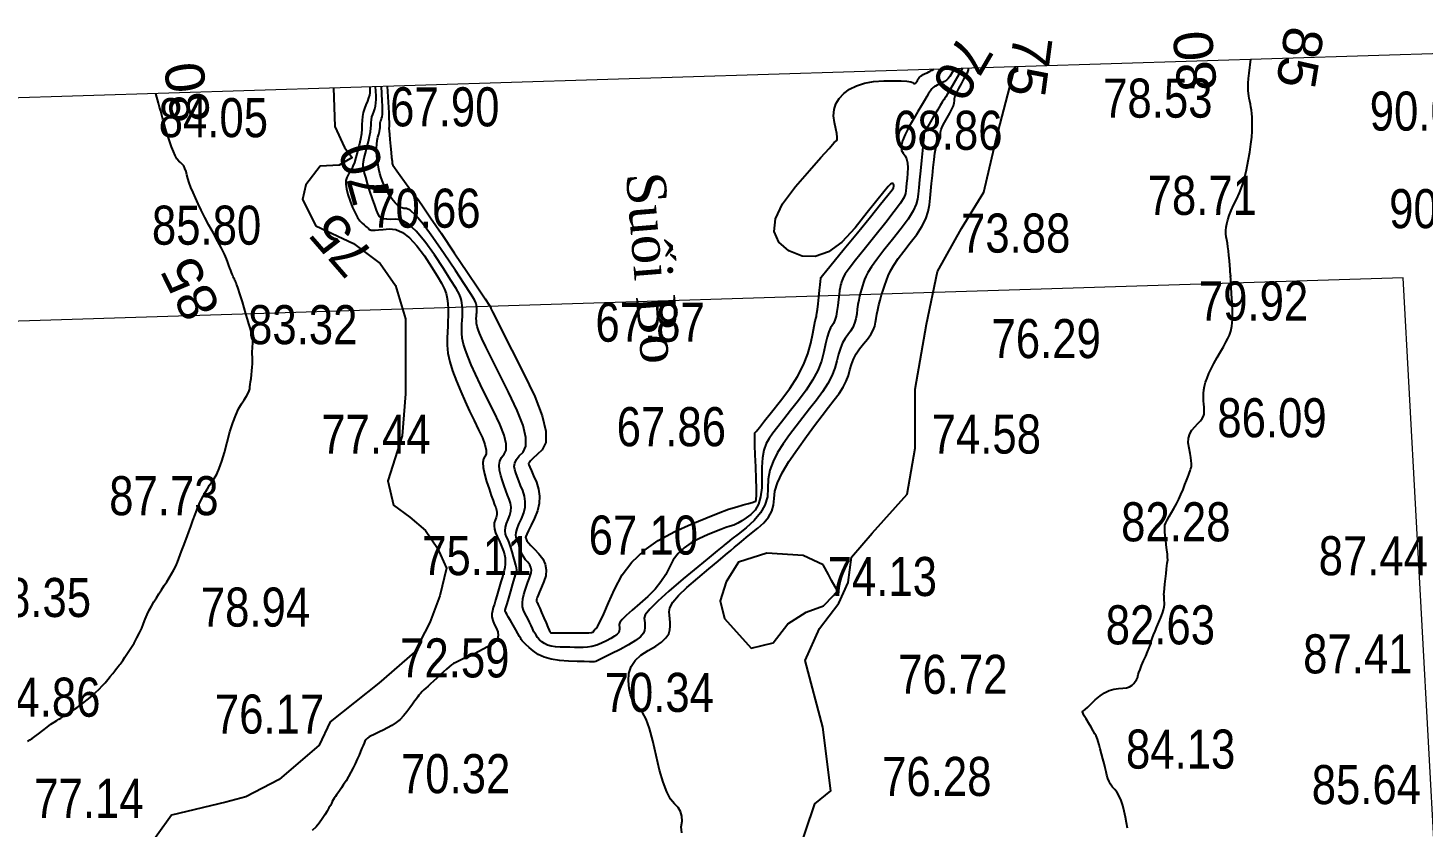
# Model space of a CAD drawing. Header units: metres. Extents: x 429565 to 431255, y 2472510 to 2473324.
# Drawn here: x 429642.4 to 429767.3, y 2473252.3 to 2473323.9 of the extents above; entities that cross this region are included whole.
import ezdxf
from ezdxf.enums import TextEntityAlignment as Align

# ---------------------------------------------------------------- set-up
doc = ezdxf.new("R2010")
doc.units = ezdxf.units.M
for name, color, linetype in [('Docao', 7, 'Continuous'), ('Ghichu', 7, 'Continuous'), ('hanh nha', 6, 'Continuous'), ('MHBS_DongMuc', 3, 'Continuous'), ('thuyhe', 4, 'Continuous')]:
    doc.layers.add(name, color=color, linetype=linetype)
doc.layers.add('PLine_74', color=74, linetype='Continuous', lineweight=0)
doc.styles.add('ghichu', font='times.ttf', dxfattribs={"height": 1.5})
doc.styles.get("Standard").update_dxf_attribs({"font": 'arial.ttf'})
doc.linetypes.add('DUONG_MEP_NUOC', pattern='A,0.2,[130,ltypeshp.shx,S=0.15,R=0,X=0,Y=0.15],0.05,[130,ltypeshp.shx,S=0.15,R=0,X=0,Y=0.15],1', length=1.25)

# ---------------------------------------------------------------- blocks, each defined once
blk = doc.blocks.new('A$Ce915ad33')
at = {"layer": 'Ghichu', "color": 8}
blk.add_lwpolyline([(429695.9, 2473311, 0, 0, 0), (429695.62, 2473314.49, 2, 0, 0), (429695.34, 2473317.99, 0, 0, 0)], format="xyseb", dxfattribs=at)
at = {"layer": 'MHBS_DongMuc', "color": 8}
for points, elevation in [([(429673.03, 2473318.6), (429673.04, 2473318.07), (429673, 2473317.86), (429672.93, 2473317.61), (429672.83, 2473317.32), (429672.69, 2473317), (429672.56, 2473316.65), (429672.45, 2473316.29), (429672.38, 2473315.94), (429672.34, 2473315.58), (429672.33, 2473315.22), (429672.32, 2473314.83), (429672.28, 2473314.4), (429672.2, 2473313.92), (429672.09, 2473313.39), (429671.94, 2473312.81), (429671.78, 2473312.26), (429671.65, 2473311.82), (429671.53, 2473311.49), (429671.44, 2473311.27), (429671.37, 2473311.16), (429671.31, 2473311.09), (429671.24, 2473310.98), (429671.16, 2473310.84), (429671.07, 2473310.67), (429670.97, 2473310.47), (429670.9, 2473310.21), (429670.89, 2473309.87), (429670.95, 2473309.45), (429671.08, 2473308.95), (429671.27, 2473308.37), (429671.49, 2473307.79), (429671.71, 2473307.31), (429671.92, 2473306.91), (429672.14, 2473306.61), (429672.35, 2473306.39), (429672.54, 2473306.23), (429672.69, 2473306.1), (429672.81, 2473306), (429672.89, 2473305.93), (429672.93, 2473305.88), (429672.96, 2473305.85), (429673, 2473305.82), (429673.05, 2473305.8), (429673.1, 2473305.78), (429673.16, 2473305.76), (429673.28, 2473305.75), (429673.5, 2473305.76), (429673.82, 2473305.78), (429674.24, 2473305.81), (429674.77, 2473305.87), (429675.35, 2473305.82), (429675.96, 2473305.55), (429676.59, 2473305.07), (429677.25, 2473304.37), (429677.93, 2473303.45), (429678.56, 2473302.49), (429679.06, 2473301.68), (429679.45, 2473301.01), (429679.71, 2473300.48), (429679.86, 2473300.1), (429679.93, 2473299.78), (429679.99, 2473299.46), (429680.03, 2473299.13), (429680.05, 2473298.79), (429680.06, 2473298.44), (429680.05, 2473298.07), (429680.03, 2473297.64), (429680.01, 2473297.17), (429679.98, 2473296.65), (429679.95, 2473296.08), (429679.95, 2473295.45), (429680.03, 2473294.75), (429680.2, 2473293.98), (429680.45, 2473293.15), (429680.79, 2473292.24), (429681.18, 2473291.32), (429681.57, 2473290.42), (429681.96, 2473289.55), (429682.36, 2473288.71), (429682.76, 2473287.89), (429683.11, 2473287.16), (429683.34, 2473286.55), (429683.46, 2473286.07), (429683.46, 2473285.71), (429683.34, 2473285.49), (429683.21, 2473285.27), (429683.16, 2473284.94), (429683.19, 2473284.49), (429683.3, 2473283.94), (429683.49, 2473283.26), (429683.72, 2473282.59), (429683.91, 2473282.01), (429684.07, 2473281.54), (429684.2, 2473281.17), (429684.31, 2473280.91), (429684.38, 2473280.69), (429684.41, 2473280.47), (429684.4, 2473280.25), (429684.34, 2473280.03), (429684.25, 2473279.8), (429684.17, 2473279.55), (429684.15, 2473279.28), (429684.18, 2473278.99), (429684.28, 2473278.66), (429684.43, 2473278.32), (429684.61, 2473277.96), (429684.76, 2473277.62), (429684.89, 2473277.3), (429685, 2473277), (429685.08, 2473276.71), (429685.14, 2473276.42), (429685.16, 2473276.14), (429685.16, 2473275.85), (429685.12, 2473275.56), (429685.05, 2473275.27), (429684.96, 2473274.96), (429684.87, 2473274.62), (429684.76, 2473274.25), (429684.64, 2473273.85), (429684.52, 2473273.42), (429684.4, 2473273), (429684.29, 2473272.61), (429684.18, 2473272.26), (429684.09, 2473271.95), (429684.01, 2473271.67), (429683.96, 2473271.41), (429683.97, 2473271.12), (429684.04, 2473270.81), (429684.16, 2473270.48), (429684.35, 2473270.13), (429684.5, 2473269.78), (429684.53, 2473269.45), (429684.45, 2473269.16), (429684.26, 2473268.89), (429683.95, 2473268.65), (429683.57, 2473268.43), (429683.19, 2473268.22), (429682.79, 2473268.01), (429682.39, 2473267.82), (429681.99, 2473267.64), (429681.6, 2473267.47), (429681.26, 2473267.31), (429680.97, 2473267.17), (429680.73, 2473267.05), (429680.53, 2473266.94), (429680.35, 2473266.82), (429680.14, 2473266.66), (429679.89, 2473266.45), (429679.62, 2473266.21), (429679.32, 2473265.92), (429679.02, 2473265.63), (429678.74, 2473265.37), (429678.48, 2473265.13), (429678.26, 2473264.93), (429678.05, 2473264.75), (429677.87, 2473264.59), (429677.71, 2473264.43), (429677.56, 2473264.27), (429677.43, 2473264.11), (429677.32, 2473263.96), (429677.2, 2473263.78), (429677.04, 2473263.56), (429676.85, 2473263.29), (429676.62, 2473262.98), (429676.35, 2473262.62), (429676.06, 2473262.26), (429675.74, 2473261.94), (429675.39, 2473261.65), (429675.02, 2473261.4), (429674.62, 2473261.18), (429674.23, 2473260.99), (429673.89, 2473260.83), (429673.6, 2473260.69), (429673.35, 2473260.57), (429673.15, 2473260.47), (429672.98, 2473260.38), (429672.84, 2473260.27), (429672.71, 2473260.13), (429672.6, 2473259.98), (429672.52, 2473259.81), (429672.43, 2473259.61), (429672.33, 2473259.36), (429672.21, 2473259.07), (429672.07, 2473258.74), (429671.91, 2473258.37), (429671.73, 2473257.97), (429671.54, 2473257.59), (429671.35, 2473257.2), (429671.13, 2473256.82), (429670.91, 2473256.45), (429670.69, 2473256.1), (429670.5, 2473255.8), (429670.33, 2473255.55), (429670.18, 2473255.34), (429670.05, 2473255.17), (429669.95, 2473255.03), (429669.85, 2473254.88), (429669.75, 2473254.73), (429669.67, 2473254.58), (429669.6, 2473254.42), (429669.51, 2473254.24), (429669.38, 2473254.01), (429669.22, 2473253.73), (429669.02, 2473253.4), (429668.78, 2473253.03), (429668.51, 2473252.65), (429668.22, 2473252.31), (429667.89, 2473252)], 71), ([(429700.96, 2473251.79), (429700.91, 2473252.32), (429700.99, 2473252.82), (429700.96, 2473253.27), (429700.84, 2473253.69), (429700.63, 2473254.06), (429700.31, 2473254.39), (429699.96, 2473254.8), (429699.61, 2473255.45), (429699.29, 2473256.31), (429698.97, 2473257.4), (429698.67, 2473258.72), (429698.37, 2473260.03), (429698.07, 2473261.11), (429697.76, 2473261.96), (429697.44, 2473262.57), (429697.11, 2473262.95), (429696.81, 2473263.26), (429696.56, 2473263.66), (429696.38, 2473264.15), (429696.25, 2473264.72), (429696.18, 2473265.39), (429696.22, 2473266.06), (429696.42, 2473266.67), (429696.77, 2473267.22), (429697.28, 2473267.7), (429697.95, 2473268.12), (429698.62, 2473268.5), (429699.15, 2473268.87), (429699.54, 2473269.24), (429699.79, 2473269.6), (429699.89, 2473269.95), (429699.91, 2473270.29), (429699.92, 2473270.62), (429699.9, 2473270.95), (429699.87, 2473271.27), (429699.82, 2473271.58), (429699.88, 2473271.94), (429700.16, 2473272.43), (429700.67, 2473273.03), (429701.41, 2473273.75), (429702.39, 2473274.59), (429703.38, 2473275.42), (429704.21, 2473276.11), (429704.87, 2473276.67), (429705.36, 2473277.08), (429705.68, 2473277.36), (429705.95, 2473277.59), (429706.29, 2473277.88), (429706.71, 2473278.22), (429707.2, 2473278.61), (429707.77, 2473279.06), (429708.31, 2473279.54), (429708.73, 2473280.05), (429709.02, 2473280.58), (429709.18, 2473281.14), (429709.22, 2473281.72), (429709.29, 2473282.37), (429709.53, 2473283.14), (429709.94, 2473284.03), (429710.53, 2473285.03), (429711.3, 2473286.15), (429712.11, 2473287.27), (429712.85, 2473288.27), (429713.51, 2473289.16), (429714.09, 2473289.92), (429714.6, 2473290.56), (429715.03, 2473291.14), (429715.39, 2473291.7), (429715.67, 2473292.23), (429715.88, 2473292.75), (429716.01, 2473293.25), (429716.14, 2473293.74), (429716.32, 2473294.21), (429716.57, 2473294.68), (429716.87, 2473295.13), (429717.23, 2473295.57), (429717.59, 2473296), (429717.87, 2473296.41), (429718.09, 2473296.8), (429718.23, 2473297.17), (429718.3, 2473297.51), (429718.35, 2473297.86), (429718.41, 2473298.24), (429718.49, 2473298.64), (429718.59, 2473299.06), (429718.71, 2473299.5), (429718.84, 2473299.96), (429718.97, 2473300.4), (429719.12, 2473300.83), (429719.27, 2473301.25), (429719.42, 2473301.67), (429719.63, 2473302.11), (429719.93, 2473302.63), (429720.33, 2473303.22), (429720.82, 2473303.88), (429721.41, 2473304.62), (429721.98, 2473305.38), (429722.44, 2473306.1), (429722.79, 2473306.79), (429723.02, 2473307.43), (429723.14, 2473308.04), (429723.2, 2473308.64), (429723.26, 2473309.28), (429723.32, 2473309.95), (429723.39, 2473310.65), (429723.47, 2473311.39), (429723.54, 2473312.08), (429723.62, 2473312.65), (429723.71, 2473313.1), (429723.81, 2473313.42), (429723.91, 2473313.62), (429724, 2473313.77), (429724.06, 2473313.91), (429724.1, 2473314.06), (429724.12, 2473314.2), (429724.11, 2473314.35), (429724.12, 2473314.53), (429724.18, 2473314.77), (429724.3, 2473315.07), (429724.48, 2473315.42), (429724.72, 2473315.83), (429724.96, 2473316.24), (429725.14, 2473316.6), (429725.27, 2473316.91), (429725.34, 2473317.16), (429725.36, 2473317.35), (429725.37, 2473317.55), (429725.44, 2473317.8), (429725.57, 2473318.1), (429725.75, 2473318.46), (429725.98, 2473318.88), (429726.21, 2473319.28), (429726.39, 2473319.61), (429726.52, 2473319.86), (429726.6, 2473320.03), (429726.62, 2473320.13), (429726.62, 2473320.28)], 71), ([(429726.09, 2473320.26), (429724.98, 2473318.37), (429724.75, 2473317.98), (429724.59, 2473317.7), (429724.48, 2473317.53), (429724.44, 2473317.47), (429724.44, 2473317.47), (429724.43, 2473317.46), (429724.43, 2473317.46), (429724.42, 2473317.46), (429724.42, 2473317.46), (429724.38, 2473317.4), (429724.27, 2473317.22), (429724.09, 2473316.93), (429723.85, 2473316.52), (429723.53, 2473315.99), (429723.22, 2473315.46), (429722.97, 2473315.05), (429722.79, 2473314.75), (429722.69, 2473314.57), (429722.65, 2473314.51), (429722.64, 2473314.5), (429722.64, 2473314.49), (429722.64, 2473314.49), (429722.64, 2473314.48), (429722.64, 2473314.48), (429722.63, 2473314.38), (429722.61, 2473314.08), (429722.56, 2473313.59), (429722.49, 2473312.9), (429722.4, 2473312.01), (429722.31, 2473311.08), (429722.23, 2473310.27), (429722.16, 2473309.58), (429722.11, 2473309), (429722.06, 2473308.54), (429721.94, 2473308.08), (429721.66, 2473307.49), (429721.21, 2473306.76), (429720.6, 2473305.91), (429719.83, 2473304.93), (429719.05, 2473303.96), (429718.42, 2473303.14), (429717.93, 2473302.48), (429717.6, 2473301.98), (429717.42, 2473301.62), (429717.32, 2473301.35), (429717.22, 2473301.06), (429717.12, 2473300.77), (429717.03, 2473300.47), (429716.94, 2473300.17), (429716.86, 2473299.84), (429716.79, 2473299.49), (429716.72, 2473299.11), (429716.66, 2473298.7), (429716.61, 2473298.26), (429716.54, 2473297.83), (429716.42, 2473297.42), (429716.27, 2473297.05), (429716.07, 2473296.71), (429715.82, 2473296.39), (429715.57, 2473296.06), (429715.35, 2473295.66), (429715.15, 2473295.2), (429714.98, 2473294.66), (429714.84, 2473294.05), (429714.67, 2473293.4), (429714.4, 2473292.72), (429714.03, 2473292.02), (429713.56, 2473291.29), (429713, 2473290.53), (429712.39, 2473289.77), (429711.79, 2473288.99), (429711.2, 2473288.21), (429710.61, 2473287.43), (429710.04, 2473286.63), (429709.52, 2473285.84), (429709.13, 2473285.04), (429708.85, 2473284.25), (429708.7, 2473283.45), (429708.67, 2473282.66), (429708.62, 2473281.89), (429708.4, 2473281.14), (429708.01, 2473280.43), (429707.45, 2473279.75), (429706.73, 2473279.11), (429706.01, 2473278.54), (429705.44, 2473278.1), (429705.04, 2473277.78), (429704.79, 2473277.59), (429704.71, 2473277.53), (429704.56, 2473277.4), (429704.12, 2473277.04), (429703.4, 2473276.44), (429702.39, 2473275.6), (429701.09, 2473274.52), (429699.79, 2473273.43), (429698.8, 2473272.53), (429698.09, 2473271.82), (429697.69, 2473271.32), (429697.58, 2473271.01), (429697.61, 2473270.8), (429697.64, 2473270.59), (429697.65, 2473270.37), (429697.64, 2473270.14), (429697.63, 2473269.91), (429697.52, 2473269.65), (429697.25, 2473269.35), (429696.81, 2473269.01), (429696.2, 2473268.63), (429695.43, 2473268.21), (429694.65, 2473267.81), (429694.03, 2473267.5), (429693.57, 2473267.28), (429693.27, 2473267.14), (429693.13, 2473267.1), (429692.99, 2473267.1), (429692.69, 2473267.11), (429692.22, 2473267.12), (429691.6, 2473267.14), (429690.82, 2473267.16), (429690, 2473267.21), (429689.28, 2473267.33), (429688.65, 2473267.51), (429688.11, 2473267.76), (429687.66, 2473268.07), (429687.3, 2473268.38), (429687.01, 2473268.64), (429686.8, 2473268.85), (429686.66, 2473268.99), (429686.59, 2473269.09), (429686.54, 2473269.19), (429686.44, 2473269.37), (429686.29, 2473269.63), (429686.1, 2473269.97), (429685.86, 2473270.39), (429685.62, 2473270.81), (429685.43, 2473271.14), (429685.29, 2473271.38), (429685.2, 2473271.53), (429685.16, 2473271.59), (429685.15, 2473271.6), (429685.15, 2473271.62), (429685.14, 2473271.63), (429685.14, 2473271.64), (429685.14, 2473271.64), (429685.16, 2473271.71), (429685.22, 2473271.93), (429685.33, 2473272.29), (429685.47, 2473272.8), (429685.66, 2473273.44), (429685.85, 2473274.09), (429685.99, 2473274.6), (429686.1, 2473274.97), (429686.16, 2473275.2), (429686.19, 2473275.29), (429686.18, 2473275.35), (429686.15, 2473275.51), (429686.09, 2473275.75), (429686.01, 2473276.08), (429685.9, 2473276.5), (429685.78, 2473276.94), (429685.66, 2473277.34), (429685.54, 2473277.7), (429685.41, 2473278.01), (429685.28, 2473278.28), (429685.19, 2473278.54), (429685.15, 2473278.83), (429685.18, 2473279.15), (429685.27, 2473279.49), (429685.42, 2473279.85), (429685.58, 2473280.23), (429685.66, 2473280.6), (429685.68, 2473280.96), (429685.63, 2473281.32), (429685.52, 2473281.67), (429685.37, 2473282.04), (429685.22, 2473282.43), (429685.06, 2473282.85), (429684.91, 2473283.31), (429684.75, 2473283.79), (429684.63, 2473284.27), (429684.6, 2473284.7), (429684.66, 2473285.07), (429684.81, 2473285.41), (429685.05, 2473285.69), (429685.23, 2473286.06), (429685.23, 2473286.63), (429685.05, 2473287.4), (429684.67, 2473288.39), (429684.11, 2473289.58), (429683.49, 2473290.81), (429682.95, 2473291.9), (429682.5, 2473292.86), (429682.12, 2473293.69), (429681.83, 2473294.39), (429681.6, 2473295), (429681.43, 2473295.56), (429681.31, 2473296.08), (429681.26, 2473296.55), (429681.26, 2473296.97), (429681.28, 2473297.35), (429681.3, 2473297.71), (429681.32, 2473298.02), (429681.32, 2473298.31), (429681.33, 2473298.56), (429681.32, 2473298.79), (429681.31, 2473299.02), (429681.28, 2473299.24), (429681.24, 2473299.46), (429681.19, 2473299.67), (429681.06, 2473300), (429680.75, 2473300.54), (429680.27, 2473301.32), (429679.63, 2473302.32), (429678.81, 2473303.54), (429677.96, 2473304.74), (429677.19, 2473305.66), (429676.5, 2473306.31), (429675.89, 2473306.67), (429675.37, 2473306.76), (429674.93, 2473306.73), (429674.56, 2473306.74), (429674.26, 2473306.79), (429674.04, 2473306.88), (429673.9, 2473307), (429673.78, 2473307.21), (429673.64, 2473307.54), (429673.47, 2473307.99), (429673.27, 2473308.57), (429673.05, 2473309.26), (429672.84, 2473309.95), (429672.67, 2473310.52), (429672.54, 2473310.96), (429672.46, 2473311.28), (429672.43, 2473311.47), (429672.43, 2473311.65), (429672.47, 2473311.91), (429672.54, 2473312.25), (429672.64, 2473312.67), (429672.78, 2473313.18), (429672.91, 2473313.7), (429673.02, 2473314.16), (429673.09, 2473314.56), (429673.14, 2473314.89), (429673.15, 2473315.17), (429673.15, 2473315.41), (429673.18, 2473315.65), (429673.23, 2473315.9), (429673.3, 2473316.13), (429673.39, 2473316.37), (429673.48, 2473316.62), (429673.54, 2473316.88), (429673.58, 2473317.16), (429673.6, 2473317.47), (429673.59, 2473317.79), (429673.55, 2473318.62)], 70), ([(429725.38, 2473320.24), (429724.95, 2473319.54), (429724.81, 2473319.36), (429724.65, 2473319.21), (429724.48, 2473319.09), (429724.3, 2473318.98), (429724.11, 2473318.89), (429723.95, 2473318.81), (429723.8, 2473318.74), (429723.68, 2473318.67), (429723.58, 2473318.62), (429723.47, 2473318.55), (429723.35, 2473318.42), (429723.21, 2473318.25), (429723.05, 2473318.01), (429722.88, 2473317.73), (429722.67, 2473317.37), (429722.4, 2473316.92), (429722.09, 2473316.39), (429721.73, 2473315.76), (429721.31, 2473315.05), (429720.94, 2473314.34), (429720.7, 2473313.75), (429720.59, 2473313.28), (429720.61, 2473312.91), (429720.76, 2473312.66), (429720.95, 2473312.43), (429721.08, 2473312.14), (429721.17, 2473311.78), (429721.19, 2473311.36), (429721.17, 2473310.87), (429721.12, 2473310.38), (429721.08, 2473309.96), (429721.04, 2473309.59), (429721.01, 2473309.29), (429720.99, 2473309.05), (429720.86, 2473308.73), (429720.53, 2473308.19), (429719.98, 2473307.42), (429719.22, 2473306.44), (429718.25, 2473305.23), (429717.27, 2473304.03), (429716.5, 2473303.07), (429715.94, 2473302.34), (429715.58, 2473301.84), (429715.42, 2473301.58), (429715.37, 2473301.44), (429715.31, 2473301.29), (429715.26, 2473301.14), (429715.22, 2473300.99), (429715.17, 2473300.83), (429715.13, 2473300.63), (429715.08, 2473300.35), (429715.03, 2473299.99), (429714.97, 2473299.54), (429714.91, 2473299.01), (429714.84, 2473298.49), (429714.76, 2473298.05), (429714.66, 2473297.69), (429714.54, 2473297.41), (429714.41, 2473297.21), (429714.27, 2473297), (429714.13, 2473296.65), (429713.98, 2473296.18), (429713.83, 2473295.58), (429713.68, 2473294.85), (429713.46, 2473294.04), (429713.12, 2473293.2), (429712.67, 2473292.33), (429712.09, 2473291.43), (429711.4, 2473290.51), (429710.69, 2473289.61), (429710.08, 2473288.83), (429709.55, 2473288.15), (429709.12, 2473287.58), (429708.77, 2473287.11), (429708.51, 2473286.65), (429708.31, 2473286.06), (429708.18, 2473285.36), (429708.12, 2473284.54), (429708.12, 2473283.61), (429708.11, 2473282.68), (429708.01, 2473281.89), (429707.81, 2473281.22), (429707.53, 2473280.69), (429707.14, 2473280.29), (429706.73, 2473279.98), (429706.33, 2473279.72), (429705.96, 2473279.51), (429705.61, 2473279.35), (429705.28, 2473279.24), (429704.91, 2473279.13), (429704.46, 2473278.96), (429703.91, 2473278.74), (429703.27, 2473278.46), (429702.53, 2473278.14), (429701.8, 2473277.75), (429701.17, 2473277.3), (429700.63, 2473276.79), (429700.2, 2473276.22), (429699.86, 2473275.58), (429699.52, 2473274.92), (429699.09, 2473274.26), (429698.56, 2473273.61), (429697.93, 2473272.96), (429697.21, 2473272.32), (429696.52, 2473271.73), (429695.99, 2473271.25), (429695.61, 2473270.88), (429695.4, 2473270.61), (429695.34, 2473270.45), (429695.36, 2473270.34), (429695.37, 2473270.22), (429695.37, 2473270.11), (429695.37, 2473269.99), (429695.36, 2473269.87), (429695.31, 2473269.73), (429695.16, 2473269.57), (429694.93, 2473269.4), (429694.61, 2473269.2), (429694.21, 2473268.97), (429693.76, 2473268.76), (429693.34, 2473268.6), (429692.92, 2473268.48), (429692.52, 2473268.41), (429692.13, 2473268.39), (429691.75, 2473268.39), (429691.35, 2473268.39), (429690.94, 2473268.4), (429690.51, 2473268.41), (429690.07, 2473268.42), (429689.65, 2473268.45), (429689.27, 2473268.51), (429688.94, 2473268.6), (429688.66, 2473268.73), (429688.43, 2473268.89), (429688.23, 2473269.08), (429688.05, 2473269.29), (429687.88, 2473269.53), (429687.73, 2473269.79), (429687.6, 2473270.07), (429687.47, 2473270.36), (429687.34, 2473270.64), (429687.2, 2473270.92), (429687.06, 2473271.19), (429686.91, 2473271.45), (429686.78, 2473271.73), (429686.71, 2473272.03), (429686.69, 2473272.37), (429686.73, 2473272.73), (429686.82, 2473273.13), (429686.94, 2473273.52), (429687.05, 2473273.88), (429687.17, 2473274.22), (429687.29, 2473274.52), (429687.4, 2473274.8), (429687.48, 2473275.06), (429687.5, 2473275.31), (429687.46, 2473275.55), (429687.35, 2473275.78), (429687.17, 2473276.01), (429686.98, 2473276.23), (429686.82, 2473276.46), (429686.68, 2473276.71), (429686.57, 2473276.96), (429686.48, 2473277.23), (429686.41, 2473277.49), (429686.34, 2473277.72), (429686.27, 2473277.92), (429686.2, 2473278.1), (429686.13, 2473278.25), (429686.1, 2473278.43), (429686.12, 2473278.68), (429686.22, 2473279.01), (429686.37, 2473279.42), (429686.6, 2473279.91), (429686.81, 2473280.43), (429686.93, 2473280.94), (429686.95, 2473281.45), (429686.88, 2473281.94), (429686.73, 2473282.43), (429686.53, 2473282.9), (429686.36, 2473283.32), (429686.22, 2473283.7), (429686.1, 2473284.03), (429686, 2473284.32), (429685.96, 2473284.6), (429686.01, 2473284.9), (429686.16, 2473285.21), (429686.41, 2473285.54), (429686.75, 2473285.89), (429687.01, 2473286.4), (429687.01, 2473287.19), (429686.75, 2473288.26), (429686.23, 2473289.62), (429685.45, 2473291.26), (429684.62, 2473292.91), (429683.95, 2473294.25), (429683.43, 2473295.31), (429683.07, 2473296.07), (429682.86, 2473296.54), (429682.74, 2473296.85), (429682.65, 2473297.14), (429682.59, 2473297.41), (429682.57, 2473297.65), (429682.56, 2473297.86), (429682.58, 2473298.06), (429682.59, 2473298.24), (429682.6, 2473298.4), (429682.6, 2473298.55), (429682.6, 2473298.68), (429682.6, 2473298.8), (429682.59, 2473298.91), (429682.58, 2473299.03), (429682.56, 2473299.14), (429682.53, 2473299.25), (429682.4, 2473299.51), (429682.05, 2473300.08), (429681.48, 2473300.96), (429680.7, 2473302.14), (429679.7, 2473303.63), (429678.68, 2473305.11), (429677.84, 2473306.26), (429677.16, 2473307.07), (429676.65, 2473307.55), (429676.32, 2473307.69), (429676.07, 2473307.7), (429675.81, 2473307.79), (429675.55, 2473307.97), (429675.29, 2473308.22), (429675.02, 2473308.56), (429674.77, 2473308.93), (429674.55, 2473309.31), (429674.35, 2473309.69), (429674.19, 2473310.07), (429674.05, 2473310.45), (429673.94, 2473310.84), (429673.85, 2473311.23), (429673.77, 2473311.61), (429673.71, 2473312), (429673.66, 2473312.39), (429673.63, 2473312.76), (429673.63, 2473313.12), (429673.65, 2473313.46), (429673.7, 2473313.78), (429673.76, 2473314.08), (429673.84, 2473314.35), (429673.89, 2473314.59), (429673.93, 2473314.8), (429673.95, 2473314.97), (429673.96, 2473315.12), (429673.96, 2473315.24), (429673.97, 2473315.37), (429674, 2473315.5), (429674.04, 2473315.62), (429674.08, 2473315.75), (429674.13, 2473315.91), (429674.16, 2473316.15), (429674.17, 2473316.47), (429674.16, 2473316.87), (429674.14, 2473317.34), (429674.07, 2473318.63)], 69), ([(429674.59, 2473318.65), (429674.73, 2473316.27), (429674.75, 2473315.78), (429674.77, 2473315.42), (429674.78, 2473315.2), (429674.78, 2473315.12), (429674.78, 2473315.11), (429674.77, 2473315.1), (429674.77, 2473315.09), (429674.77, 2473315.08), (429674.77, 2473315.07), (429674.77, 2473315.05), (429674.77, 2473315.04), (429674.76, 2473315.02), (429674.76, 2473315), (429674.75, 2473314.97), (429674.75, 2473314.88), (429674.76, 2473314.67), (429674.79, 2473314.34), (429674.83, 2473313.88), (429674.89, 2473313.3), (429674.95, 2473312.72), (429674.99, 2473312.27), (429675.03, 2473311.94), (429675.05, 2473311.73), (429675.06, 2473311.65), (429675.11, 2473311.57), (429675.24, 2473311.38), (429675.46, 2473311.07), (429675.76, 2473310.65), (429676.15, 2473310.11), (429676.53, 2473309.57), (429676.84, 2473309.15), (429677.06, 2473308.85), (429677.2, 2473308.67), (429677.26, 2473308.62), (429677.41, 2473308.42), (429677.82, 2473307.84), (429678.48, 2473306.86), (429679.41, 2473305.49), (429680.59, 2473303.73), (429681.77, 2473301.97), (429682.69, 2473300.59), (429683.35, 2473299.61), (429683.74, 2473299.02), (429683.87, 2473298.82), (429683.87, 2473298.82), (429683.88, 2473298.81), (429683.88, 2473298.81), (429683.88, 2473298.8), (429683.88, 2473298.79), (429683.88, 2473298.79), (429683.88, 2473298.78), (429683.88, 2473298.77), (429683.88, 2473298.76), (429683.87, 2473298.76), (429683.87, 2473298.75), (429683.88, 2473298.73), (429683.88, 2473298.72), (429683.88, 2473298.71), (429683.89, 2473298.69), (429684.01, 2473298.45), (429684.36, 2473297.76), (429684.94, 2473296.61), (429685.76, 2473295.01), (429686.8, 2473292.95), (429687.79, 2473290.85), (429688.45, 2473289.12), (429688.78, 2473287.75), (429688.79, 2473286.74), (429688.45, 2473286.1), (429688.01, 2473285.68), (429687.67, 2473285.35), (429687.43, 2473285.1), (429687.29, 2473284.93), (429687.25, 2473284.85), (429687.28, 2473284.75), (429687.37, 2473284.54), (429687.51, 2473284.21), (429687.7, 2473283.76), (429687.94, 2473283.2), (429688.14, 2473282.57), (429688.22, 2473281.93), (429688.19, 2473281.29), (429688.04, 2473280.63), (429687.77, 2473279.96), (429687.48, 2473279.35), (429687.25, 2473278.87), (429687.09, 2473278.53), (429687, 2473278.31), (429686.98, 2473278.22), (429687, 2473278.19), (429687.01, 2473278.16), (429687.02, 2473278.12), (429687.03, 2473278.08), (429687.05, 2473278.03), (429687.1, 2473277.94), (429687.24, 2473277.77), (429687.46, 2473277.52), (429687.76, 2473277.19), (429688.15, 2473276.77), (429688.51, 2473276.31), (429688.73, 2473275.83), (429688.83, 2473275.33), (429688.79, 2473274.81), (429688.62, 2473274.28), (429688.4, 2473273.78), (429688.23, 2473273.38), (429688.1, 2473273.07), (429688.01, 2473272.86), (429687.97, 2473272.75), (429687.96, 2473272.68), (429687.95, 2473272.62), (429687.95, 2473272.56), (429687.96, 2473272.51), (429687.98, 2473272.47), (429688.03, 2473272.38), (429688.11, 2473272.19), (429688.24, 2473271.91), (429688.4, 2473271.53), (429688.6, 2473271.05), (429688.81, 2473270.58), (429688.97, 2473270.21), (429689.08, 2473269.94), (429689.16, 2473269.78), (429689.2, 2473269.71), (429689.22, 2473269.7), (429689.24, 2473269.69), (429689.26, 2473269.69), (429689.29, 2473269.68), (429689.32, 2473269.68), (429689.42, 2473269.68), (429689.65, 2473269.68), (429690.01, 2473269.68), (429690.51, 2473269.68), (429691.14, 2473269.68), (429691.77, 2473269.68), (429692.27, 2473269.69), (429692.64, 2473269.7), (429692.87, 2473269.72), (429692.98, 2473269.74), (429693.02, 2473269.76), (429693.06, 2473269.78), (429693.08, 2473269.8), (429693.09, 2473269.81), (429693.1, 2473269.82), (429693.1, 2473269.84), (429693.1, 2473269.85), (429693.1, 2473269.86), (429693.1, 2473269.87), (429693.1, 2473269.88), (429693.1, 2473269.9), (429693.12, 2473269.92), (429693.16, 2473269.96), (429693.21, 2473270.01), (429693.28, 2473270.07), (429693.41, 2473270.26), (429693.64, 2473270.71), (429693.97, 2473271.41), (429694.4, 2473272.37), (429694.93, 2473273.59), (429695.62, 2473274.88), (429696.5, 2473276.03), (429697.58, 2473277.07), (429698.85, 2473277.97), (429700.33, 2473278.76), (429701.81, 2473279.42), (429703.11, 2473279.97), (429704.22, 2473280.42), (429705.14, 2473280.76), (429705.88, 2473280.99), (429706.46, 2473281.15), (429706.92, 2473281.28), (429707.27, 2473281.38), (429707.49, 2473281.45), (429707.59, 2473281.5), (429707.62, 2473281.65), (429707.63, 2473282.02), (429707.63, 2473282.63), (429707.61, 2473283.48), (429707.57, 2473284.55), (429707.53, 2473285.63), (429707.51, 2473286.47), (429707.5, 2473287.08), (429707.5, 2473287.45), (429707.51, 2473287.6), (429707.62, 2473287.73), (429707.9, 2473288.09), (429708.36, 2473288.67), (429708.99, 2473289.46), (429709.8, 2473290.48), (429710.63, 2473291.58), (429711.31, 2473292.65), (429711.85, 2473293.69), (429712.25, 2473294.68), (429712.51, 2473295.65), (429712.68, 2473296.5), (429712.81, 2473297.16), (429712.91, 2473297.64), (429712.97, 2473297.93), (429713, 2473298.03), (429713.02, 2473298.11), (429713.05, 2473298.32), (429713.09, 2473298.67), (429713.15, 2473299.15), (429713.21, 2473299.77), (429713.28, 2473300.38), (429713.33, 2473300.86), (429713.37, 2473301.2), (429713.39, 2473301.42), (429713.4, 2473301.49), (429713.41, 2473301.5), (429713.41, 2473301.51), (429713.41, 2473301.52), (429713.42, 2473301.53), (429713.42, 2473301.54), (429713.55, 2473301.71), (429713.94, 2473302.19), (429714.59, 2473302.99), (429715.5, 2473304.1), (429716.67, 2473305.53), (429717.84, 2473306.96), (429718.75, 2473308.08), (429719.4, 2473308.89), (429719.79, 2473309.38), (429719.92, 2473309.55), (429719.92, 2473309.58), (429719.92, 2473309.61), (429719.93, 2473309.64), (429719.93, 2473309.69), (429719.94, 2473309.74), (429719.94, 2473309.78), (429719.93, 2473309.83), (429719.92, 2473309.87), (429719.9, 2473309.9), (429719.88, 2473309.93), (429719.85, 2473309.94), (429719.81, 2473309.95), (429719.75, 2473309.94), (429719.7, 2473309.91), (429719.63, 2473309.87), (429719.44, 2473309.68), (429719.03, 2473309.19), (429718.4, 2473308.41), (429717.55, 2473307.34), (429716.47, 2473305.97), (429715.28, 2473304.68), (429714.09, 2473303.82), (429712.91, 2473303.41), (429711.73, 2473303.43), (429710.55, 2473303.9), (429709.63, 2473304.68), (429709.23, 2473305.64), (429709.35, 2473306.79), (429709.98, 2473308.13), (429711.13, 2473309.66), (429712.4, 2473311.12), (429713.4, 2473312.26), (429714.14, 2473313.09), (429714.61, 2473313.6), (429714.82, 2473313.79), (429714.86, 2473313.88), (429714.87, 2473314.08), (429714.83, 2473314.41), (429714.75, 2473314.85), (429714.63, 2473315.4), (429714.55, 2473316), (429714.59, 2473316.56), (429714.75, 2473317.08), (429715.04, 2473317.56), (429715.45, 2473318), (429715.97, 2473318.39), (429716.59, 2473318.69), (429717.3, 2473318.92), (429718.12, 2473319.07), (429719.03, 2473319.13), (429719.9, 2473319.15), (429720.59, 2473319.14), (429721.11, 2473319.11), (429721.45, 2473319.06), (429721.62, 2473318.98), (429721.7, 2473318.92), (429721.77, 2473318.89), (429721.85, 2473318.91), (429721.92, 2473318.97), (429721.99, 2473319.07), (429722.05, 2473319.18), (429722.11, 2473319.28), (429722.16, 2473319.36), (429722.19, 2473319.42), (429722.22, 2473319.47), (429722.26, 2473319.51), (429722.33, 2473319.56), (429722.44, 2473319.63), (429722.57, 2473319.7), (429722.74, 2473319.79), (429722.91, 2473319.87), (429723.06, 2473319.95), (429723.18, 2473320.01), (429723.28, 2473320.06), (429723.36, 2473320.1), (429723.52, 2473320.18)], 68), ([(429740.84, 2473252.19), (429740.76, 2473252.68), (429740.67, 2473253.18), (429740.56, 2473253.72), (429740.43, 2473254.24), (429740.28, 2473254.69), (429740.11, 2473255.07), (429739.93, 2473255.4), (429739.72, 2473255.65), (429739.51, 2473255.88), (429739.34, 2473256.13), (429739.2, 2473256.38), (429739.09, 2473256.65), (429739.01, 2473256.94), (429738.93, 2473257.25), (429738.85, 2473257.59), (429738.75, 2473257.98), (429738.64, 2473258.4), (429738.52, 2473258.85), (429738.4, 2473259.29), (429738.3, 2473259.66), (429738.21, 2473259.95), (429738.15, 2473260.17), (429738.1, 2473260.32), (429738.04, 2473260.46), (429737.94, 2473260.66), (429737.79, 2473260.92), (429737.6, 2473261.24), (429737.37, 2473261.62), (429737.15, 2473261.98), (429736.98, 2473262.27), (429736.87, 2473262.48), (429736.82, 2473262.61), (429736.83, 2473262.66), (429736.91, 2473262.71), (429737.06, 2473262.84), (429737.29, 2473263.05), (429737.59, 2473263.33), (429737.97, 2473263.69), (429738.39, 2473264.05), (429738.8, 2473264.33), (429739.22, 2473264.53), (429739.63, 2473264.66), (429740.05, 2473264.7), (429740.43, 2473264.73), (429740.76, 2473264.78), (429741.04, 2473264.87), (429741.26, 2473265), (429741.43, 2473265.16), (429741.55, 2473265.32), (429741.65, 2473265.47), (429741.72, 2473265.6), (429741.77, 2473265.72), (429741.78, 2473265.82), (429741.8, 2473265.95), (429741.87, 2473266.15), (429741.97, 2473266.42), (429742.11, 2473266.77), (429742.29, 2473267.18), (429742.48, 2473267.61), (429742.65, 2473268), (429742.78, 2473268.35), (429742.9, 2473268.66), (429742.98, 2473268.93), (429743.07, 2473269.19), (429743.18, 2473269.5), (429743.32, 2473269.85), (429743.48, 2473270.23), (429743.66, 2473270.66), (429743.84, 2473271.08), (429743.97, 2473271.45), (429744.07, 2473271.76), (429744.13, 2473272.03), (429744.15, 2473272.24), (429744.15, 2473272.42), (429744.14, 2473272.58), (429744.14, 2473272.72), (429744.13, 2473272.86), (429744.12, 2473272.97), (429744.11, 2473273.12), (429744.13, 2473273.35), (429744.15, 2473273.66), (429744.19, 2473274.05), (429744.24, 2473274.52), (429744.3, 2473275), (429744.35, 2473275.39), (429744.38, 2473275.7), (429744.41, 2473275.93), (429744.44, 2473276.08), (429744.45, 2473276.23), (429744.44, 2473276.45), (429744.42, 2473276.75), (429744.38, 2473277.12), (429744.32, 2473277.57), (429744.27, 2473278.03), (429744.22, 2473278.41), (429744.2, 2473278.73), (429744.18, 2473278.98), (429744.18, 2473279.16), (429744.2, 2473279.33), (429744.28, 2473279.54), (429744.4, 2473279.8), (429744.57, 2473280.11), (429744.78, 2473280.46), (429745.01, 2473280.84), (429745.23, 2473281.24), (429745.44, 2473281.66), (429745.63, 2473282.09), (429745.82, 2473282.54), (429745.99, 2473282.97), (429746.13, 2473283.33), (429746.25, 2473283.64), (429746.34, 2473283.88), (429746.41, 2473284.07), (429746.46, 2473284.21), (429746.5, 2473284.35), (429746.54, 2473284.48), (429746.57, 2473284.61), (429746.58, 2473284.72), (429746.59, 2473284.87), (429746.56, 2473285.09), (429746.52, 2473285.39), (429746.45, 2473285.77), (429746.36, 2473286.23), (429746.29, 2473286.7), (429746.31, 2473287.13), (429746.42, 2473287.52), (429746.6, 2473287.86), (429746.87, 2473288.16), (429747.15, 2473288.43), (429747.38, 2473288.68), (429747.54, 2473288.9), (429747.65, 2473289.1), (429747.7, 2473289.28), (429747.71, 2473289.45), (429747.71, 2473289.66), (429747.7, 2473289.91), (429747.69, 2473290.18), (429747.66, 2473290.48), (429747.64, 2473290.8), (429747.64, 2473291.13), (429747.68, 2473291.46), (429747.75, 2473291.8), (429747.84, 2473292.15), (429747.97, 2473292.51), (429748.13, 2473292.91), (429748.34, 2473293.35), (429748.59, 2473293.83), (429748.88, 2473294.35), (429749.17, 2473294.85), (429749.43, 2473295.31), (429749.65, 2473295.72), (429749.84, 2473296.07), (429749.99, 2473296.37), (429750.11, 2473296.71), (429750.19, 2473297.17), (429750.24, 2473297.75), (429750.24, 2473298.45), (429750.21, 2473299.27), (429750.17, 2473300.07), (429750.13, 2473300.7), (429750.11, 2473301.15), (429750.09, 2473301.43), (429750.08, 2473301.54), (429750.08, 2473301.57), (429750.08, 2473301.59), (429750.08, 2473301.61), (429750.08, 2473301.63), (429750.09, 2473301.65), (429750.09, 2473301.66), (429750.09, 2473301.68), (429750.09, 2473301.71), (429750.08, 2473301.73), (429750.08, 2473301.77), (429750.07, 2473301.84), (429750.05, 2473302.01), (429750.03, 2473302.26), (429750, 2473302.6), (429749.97, 2473303.04), (429749.93, 2473303.49), (429749.89, 2473303.9), (429749.84, 2473304.27), (429749.79, 2473304.6), (429749.73, 2473304.89), (429749.68, 2473305.16), (429749.66, 2473305.44), (429749.66, 2473305.73), (429749.69, 2473306.03), (429749.74, 2473306.34), (429749.83, 2473306.68), (429749.96, 2473307.07), (429750.13, 2473307.51), (429750.35, 2473307.99), (429750.6, 2473308.52), (429750.87, 2473309.1), (429751.11, 2473309.73), (429751.32, 2473310.43), (429751.5, 2473311.17), (429751.66, 2473311.97), (429751.79, 2473312.76), (429751.9, 2473313.47), (429751.97, 2473314.09), (429752.01, 2473314.64), (429752.02, 2473315.1), (429752.02, 2473315.5), (429752, 2473315.87), (429751.98, 2473316.21), (429751.94, 2473316.52), (429751.89, 2473316.8), (429751.85, 2473317.06), (429751.8, 2473317.31), (429751.75, 2473317.55), (429751.71, 2473317.78), (429751.67, 2473318.01), (429751.65, 2473318.26), (429751.64, 2473318.57), (429751.65, 2473318.93), (429751.68, 2473319.34), (429751.73, 2473319.82), (429751.88, 2473321.07)], 83), ([(429642.41, 2473259.98), (429642.52, 2473260.04), (429642.62, 2473260.1), (429642.8, 2473260.22), (429643.05, 2473260.4), (429643.37, 2473260.64), (429643.76, 2473260.94), (429644.16, 2473261.24), (429644.5, 2473261.5), (429644.79, 2473261.7), (429645.02, 2473261.85), (429645.2, 2473261.95), (429645.39, 2473262.06), (429645.64, 2473262.22), (429645.97, 2473262.43), (429646.36, 2473262.7), (429646.83, 2473263.02), (429647.31, 2473263.36), (429647.74, 2473263.7), (429648.14, 2473264.02), (429648.49, 2473264.34), (429648.8, 2473264.64), (429649.08, 2473264.94), (429649.35, 2473265.23), (429649.59, 2473265.51), (429649.81, 2473265.79), (429650.02, 2473266.05), (429650.21, 2473266.29), (429650.37, 2473266.5), (429650.5, 2473266.67), (429650.61, 2473266.8), (429650.7, 2473266.9), (429650.79, 2473267.02), (429650.93, 2473267.22), (429651.12, 2473267.5), (429651.36, 2473267.87), (429651.64, 2473268.31), (429651.93, 2473268.78), (429652.19, 2473269.24), (429652.42, 2473269.69), (429652.62, 2473270.12), (429652.78, 2473270.53), (429652.94, 2473270.93), (429653.11, 2473271.33), (429653.29, 2473271.72), (429653.49, 2473272.09), (429653.7, 2473272.46), (429653.93, 2473272.83), (429654.15, 2473273.19), (429654.38, 2473273.55), (429654.62, 2473273.92), (429654.86, 2473274.27), (429655.09, 2473274.63), (429655.3, 2473274.98), (429655.49, 2473275.33), (429655.66, 2473275.68), (429655.81, 2473276.02), (429655.94, 2473276.35), (429656.07, 2473276.68), (429656.19, 2473277), (429656.31, 2473277.31), (429656.43, 2473277.61), (429656.55, 2473277.94), (429656.69, 2473278.32), (429656.85, 2473278.74), (429657.02, 2473279.22), (429657.2, 2473279.75), (429657.4, 2473280.28), (429657.58, 2473280.77), (429657.77, 2473281.21), (429657.95, 2473281.6), (429658.13, 2473281.95), (429658.31, 2473282.27), (429658.5, 2473282.59), (429658.69, 2473282.91), (429658.9, 2473283.22), (429659.11, 2473283.53), (429659.33, 2473283.9), (429659.56, 2473284.41), (429659.79, 2473285.06), (429660.03, 2473285.84), (429660.27, 2473286.76), (429660.52, 2473287.69), (429660.77, 2473288.5), (429661.03, 2473289.19), (429661.29, 2473289.76), (429661.56, 2473290.2), (429661.8, 2473290.57), (429661.99, 2473290.88), (429662.14, 2473291.15), (429662.24, 2473291.38), (429662.29, 2473291.56), (429662.31, 2473291.73), (429662.34, 2473291.94), (429662.37, 2473292.19), (429662.41, 2473292.48), (429662.45, 2473292.81), (429662.49, 2473293.15), (429662.51, 2473293.48), (429662.53, 2473293.8), (429662.53, 2473294.1), (429662.53, 2473294.39), (429662.52, 2473294.66), (429662.52, 2473294.92), (429662.53, 2473295.15), (429662.54, 2473295.36), (429662.56, 2473295.56), (429662.57, 2473295.75), (429662.56, 2473295.96), (429662.53, 2473296.19), (429662.48, 2473296.43), (429662.42, 2473296.7), (429662.33, 2473297), (429662.22, 2473297.36), (429662.1, 2473297.79), (429661.95, 2473298.27), (429661.79, 2473298.82), (429661.63, 2473299.35), (429661.49, 2473299.8), (429661.37, 2473300.16), (429661.28, 2473300.44), (429661.22, 2473300.64), (429661.16, 2473300.79), (429661.11, 2473300.92), (429661.06, 2473301.05), (429661.01, 2473301.16), (429660.96, 2473301.26), (429660.91, 2473301.36), (429660.86, 2473301.47), (429660.81, 2473301.58), (429660.76, 2473301.7), (429660.71, 2473301.83), (429660.65, 2473301.97), (429660.59, 2473302.15), (429660.52, 2473302.36), (429660.43, 2473302.59), (429660.34, 2473302.86), (429660.21, 2473303.19), (429660.02, 2473303.62), (429659.76, 2473304.15), (429659.43, 2473304.76), (429659.04, 2473305.48), (429658.64, 2473306.22), (429658.27, 2473306.9), (429657.95, 2473307.54), (429657.67, 2473308.12), (429657.42, 2473308.65), (429657.21, 2473309.13), (429657.03, 2473309.59), (429656.88, 2473310), (429656.76, 2473310.38), (429656.67, 2473310.72), (429656.59, 2473311.03), (429656.49, 2473311.29), (429656.38, 2473311.51), (429656.24, 2473311.68), (429656.09, 2473311.81), (429655.93, 2473311.95), (429655.77, 2473312.16), (429655.61, 2473312.44), (429655.45, 2473312.8), (429655.28, 2473313.22), (429655.13, 2473313.67), (429654.98, 2473314.11), (429654.85, 2473314.53), (429654.73, 2473314.93), (429654.62, 2473315.32), (429654.52, 2473315.7), (429654.42, 2473316.07), (429654.32, 2473316.43), (429654.22, 2473316.79), (429654.12, 2473317.13), (429653.89, 2473318)], 83)]:
    blk.add_lwpolyline(points, dxfattribs=dict(at, elevation=elevation))
at = {"layer": 'PLine_74', "color": 8, "flags": 128}
for points in [[(430755.16, 2472869.51), (430572.78, 2472900.71), (430404.39, 2472985.78), (430266.67, 2472993.77), (430127.6, 2472940.94), (430111.2, 2472980.26), (430078.3, 2473053.71), (429969.3, 2473162.16), (429793.99, 2473147.91), (429784.41, 2473322.08), (429565.63, 2473315.24), (429616.9, 2472965.41), (429670.7, 2472871.67), (429837.73, 2472692.12), (429864, 2472597.41), (430001.8, 2472600.69), (430068.37, 2472706.22), (430291.61, 2472819.2), (430384.04, 2472791.81), (430513.54, 2472748.35), (430684.57, 2472710.27)], [(430745.85, 2472850.81), (430566.44, 2472881.51), (430399.08, 2472966.06), (430269.78, 2472973.55), (430116.59, 2472915.37), (430092.84, 2472972.32), (430061.56, 2473042.15), (429961.73, 2473141.48), (429775.15, 2473126.31), (429765.51, 2473301.48), (429588.67, 2473295.95), (429636.14, 2472972.07), (429636.14, 2472972.07), (429686.91, 2472883.62), (429855.7, 2472702.17), (429879.11, 2472617.77), (429990.6, 2472620.43), (430054.41, 2472721.57), (430289.67, 2472840.63), (430390.06, 2472810.88), (430518.91, 2472767.64), (430692.33, 2472729.03)], [(430745.85, 2472850.81), (430566.44, 2472881.51), (430399.08, 2472966.06), (430269.78, 2472973.55), (430116.59, 2472915.37), (430092.84, 2472972.32), (430061.56, 2473042.15), (429961.73, 2473141.48), (429775.15, 2473126.31), (429765.51, 2473301.48), (429588.67, 2473295.95), (429636.14, 2472972.07), (429636.14, 2472972.07), (429686.91, 2472883.62), (429855.7, 2472702.17), (429879.11, 2472617.77), (429990.6, 2472620.43), (430054.41, 2472721.57), (430289.67, 2472840.63), (430390.06, 2472810.88), (430518.91, 2472767.64), (430692.33, 2472729.03)]]:
    blk.add_lwpolyline(points, dxfattribs=at)
at = {"layer": 'thuyhe', "color": 5, "linetype": 'DUONG_MEP_NUOC', "ltscale": 3}
for points in [[(429711.16, 2473249.33), (429712.86, 2473254.39), (429714.29, 2473255.53), (429713.58, 2473261.23), (429712.01, 2473267.22), (429713.29, 2473270.07), (429715, 2473272.35), (429715.86, 2473274.2), (429716.14, 2473276.48), (429718, 2473278.62), (429721.14, 2473282.1), (429721.86, 2473286.24), (429721.86, 2473291.51), (429722.85, 2473297.35), (429723.85, 2473302.06), (429725.99, 2473305.91), (429727.99, 2473309.18), (429729.13, 2473314.03), (429730.81, 2473320.41)], [(429669.79, 2473318.5), (429669.89, 2473315.06), (429670.78, 2473313.18), (429671.47, 2473312.28), (429670.28, 2473311.59), (429668.6, 2473311.49), (429667.31, 2473309.81), (429667.01, 2473308.52), (429668.2, 2473306.14), (429671.57, 2473304.56), (429673.95, 2473302.78), (429675.34, 2473300.8), (429676.23, 2473297.83), (429676.23, 2473294.16), (429676.23, 2473291.09), (429675.93, 2473287.33), (429674.64, 2473283.31), (429675.14, 2473281.13), (429676.62, 2473280.04), (429678.01, 2473278.85), (429679.1, 2473277.27), (429679.89, 2473275.48), (429679.3, 2473273.01), (429678.41, 2473270.63), (429677.02, 2473267.96), (429673.85, 2473265.19), (429669.49, 2473261.72), (429668.5, 2473259.64), (429664.93, 2473256.57), (429661.95, 2473254.99), (429660.16, 2473254.54), (429655.3, 2473253.35), (429652.73, 2473249.78)]]:
    blk.add_lwpolyline(points, dxfattribs=at)
at = {"layer": 'thuyhe', "color": 8}
blk.add_lwpolyline([(429713.61, 2473275.79), (429711.81, 2473276.62), (429708.58, 2473276.84), (429706.04, 2473276.01), (429704.94, 2473274.26), (429704.38, 2473272.56), (429704.77, 2473270.98), (429707.18, 2473268.31), (429709.14, 2473268.8), (429710.46, 2473270.5), (429712.08, 2473271.55), (429713.65, 2473272.12), (429714.53, 2473273.04), (429714.88, 2473273.47), (429714.35, 2473274.39), (429714.09, 2473274.92)], close=True, dxfattribs=at)
at = {"layer": 'Docao', "color": 8, "width": 0.8}
for s, p in [('67.90', (429674.85, 2473315.06)), ('78.53', (429738.67, 2473315.84)), ('84.05', (429654.14, 2473314.09)), ('90.06', (429762.53, 2473314.68)), ('68.86', (429719.88, 2473312.96)), ('78.71', (429742.65, 2473307.13)), ('70.66', (429673.16, 2473305.98)), ('90.09', (429764.27, 2473305.94)), ('85.80', (429653.53, 2473304.46)), ('73.88', (429725.95, 2473303.75)), ('79.92', (429747.24, 2473297.67)), ('83.32', (429662.14, 2473295.55)), ('67.87', (429693.23, 2473295.77)), ('76.29', (429728.68, 2473294.3)), ('67.86', (429695.13, 2473286.41)), ('86.09', (429748.89, 2473287.21)), ('77.44', (429668.69, 2473285.74)), ('74.58', (429723.32, 2473285.75)), ('87.73', (429649.71, 2473280.23)), ('82.28', (429740.28, 2473277.89)), ('67.10', (429692.62, 2473276.7)), ('75.11', (429677.72, 2473274.86)), ('87.44', (429757.96, 2473274.85)), ('74.13', (429714.01, 2473272.99)), ('88.35', (429638.3, 2473271.11)), ('78.94', (429657.91, 2473270.25)), ('82.63', (429738.9, 2473268.66)), ('72.59', (429675.75, 2473265.7)), ('87.41', (429756.57, 2473266.06)), ('76.72', (429720.32, 2473264.23)), ('70.34', (429694.05, 2473262.61)), ('84.86', (429639.14, 2473262.18)), ('76.17', (429659.17, 2473260.67)), ('84.13', (429740.71, 2473257.53)), ('70.32', (429675.82, 2473255.33)), ('76.28', (429718.89, 2473255.08)), ('85.64', (429757.34, 2473254.35)), ('77.14', (429643, 2473253.12))]:
    blk.add_text(s, height=3.5, dxfattribs=at).set_placement(p)
at = {"layer": 'Ghichu', "color": 8, "style": 'ghichu'}
blk.add_text('Suối Bo', height=3.5, rotation=274.6333, dxfattribs=at).set_placement((429695.96, 2473310.81))
at = {"layer": 'MHBS_DongMuc', "color": 8}
for s, rotation, p in [('85', 260.7962, (429756.3, 2473321.2, 85)), ('70', 239.6835, (429726.09, 2473320.26, 70)), ('75', 262.4635, (429732.04, 2473320.45, 75)), ('80', 95.04, (429746.87, 2473320.91, 80)), ('80', 97.5335, (429656.68, 2473318.09, 80)), ('70', 105.6074, (429672.58, 2473310.82, 70)), ('75', 130.9632, (429670.5, 2473304.45, 75)), ('85', 116.2664, (429656.95, 2473300.5, 85))]:
    blk.add_text(s, height=3.5, rotation=rotation, dxfattribs=at).set_placement(p, align=Align.MIDDLE)

msp = doc.modelspace()

# ---------------------------------------------------------------- block references
at = {"layer": 'hanh nha'}
msp.add_blockref('A$Ce915ad33', (0, 0), dxfattribs=at)

doc.saveas('drawing.dxf')
